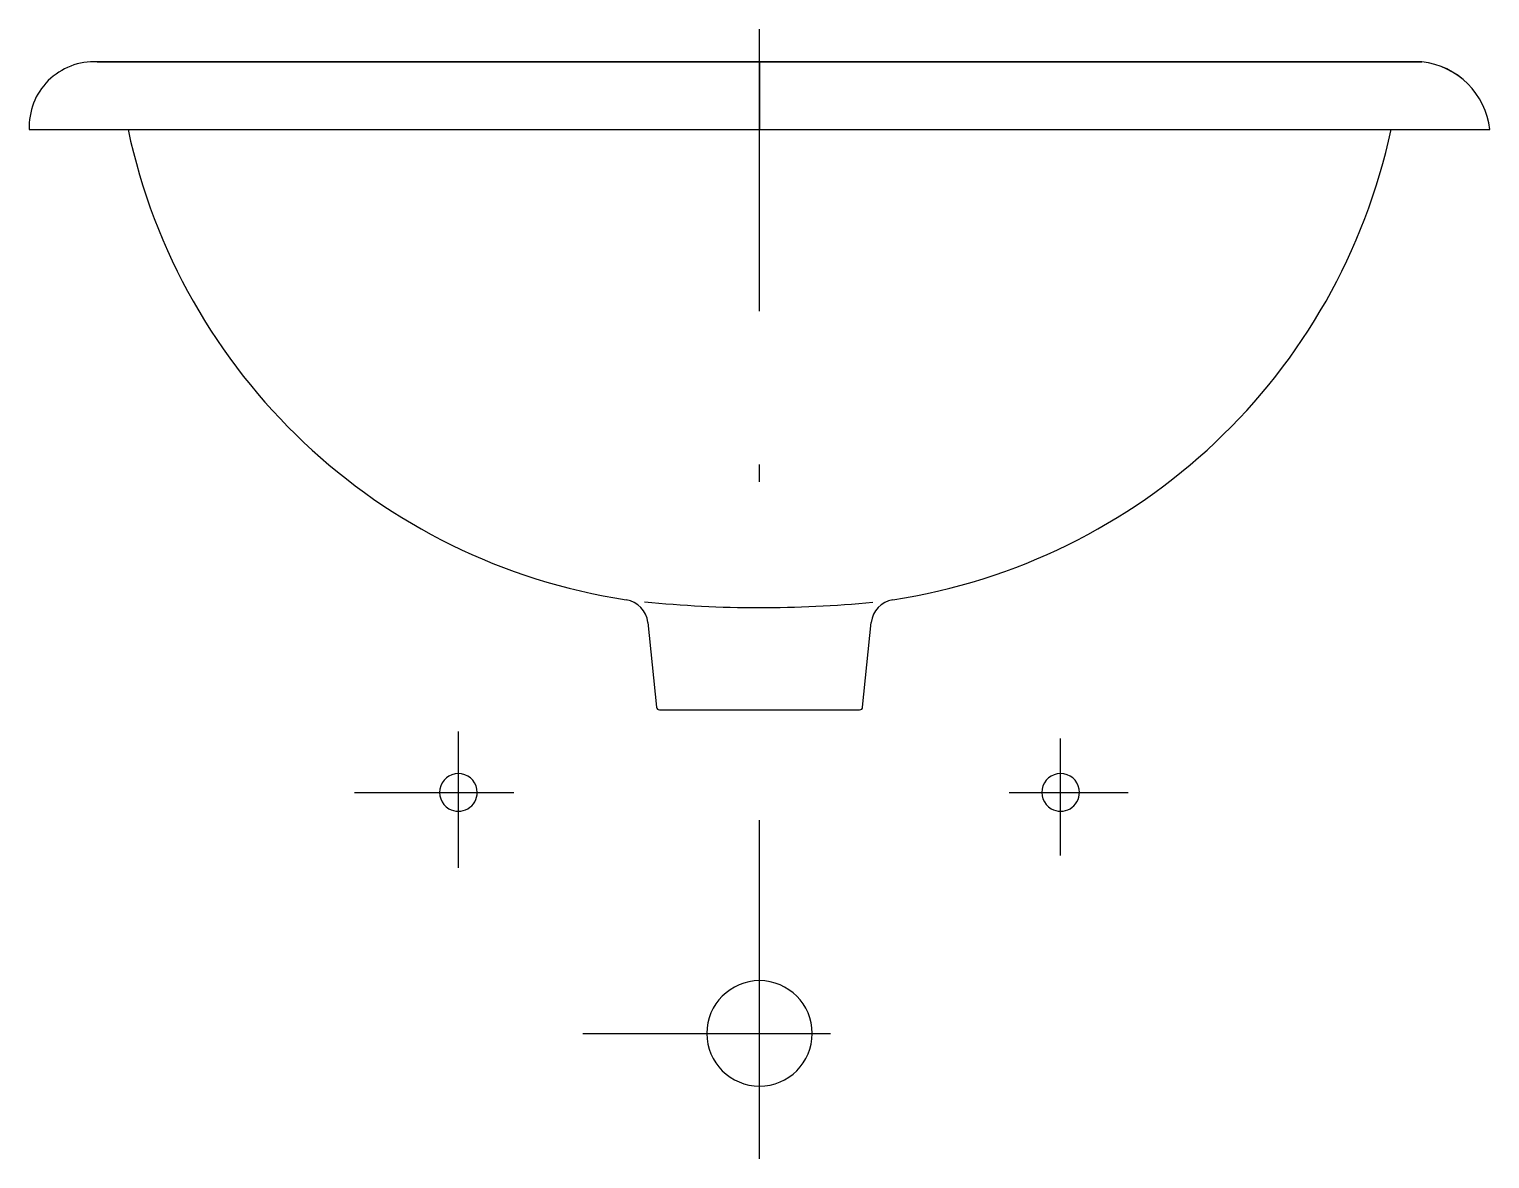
# Model space of a CAD drawing. Extents: x -997.929 to -997.498, y 869.349 to 869.683.
import ezdxf

# ---------------------------------------------------------------- set-up
doc = ezdxf.new("R2010")
doc.units = 0
doc.header["$LTSCALE"] = 0.2
doc.header["$MEASUREMENT"] = 0
doc.linetypes.add('AXES', pattern=[0.54, 0.3, -0.08, 0.08, -0.08])
doc.linetypes.add('CONTINU', pattern=[0])
doc.layers.get('0').update_dxf_attribs({"linetype": 'CONTINUOUS'})
doc.layers.add('DECA_EIXOS', color=5, linetype='AXES')

msp = doc.modelspace()

# ---------------------------------------------------------------- linework, layer by layer
at = {"linetype": 'CONTINUOUS'}
for p, q in [((-997.90924, 869.67304), (-997.51776, 869.67304)), ((-997.92933, 869.65304), (-997.49767, 869.65304))]:
    msp.add_line(p, q, dxfattribs=at)
at = {"linetype": 'CONTINUOUS', "flags": 128}
for points in [[(-997.7135, 869.67304), (-997.90924, 869.67304, 0.443602), (-997.92933, 869.65304), (-997.7135, 869.65304)], [(-997.51776, 869.67304), (-997.7135, 869.67304), (-997.7135, 869.65304), (-997.49767, 869.65304, 0.352923)]]:
    msp.add_lwpolyline(points, format="xyb", close=True, dxfattribs=at)
at = {"linetype": 'CONTINU'}
for points in [[(-997.90013, 869.65304, 0.311962), (-997.75289, 869.51414)], [(-997.6741, 869.51414, 0.311962), (-997.52686, 869.65304)], [(-997.74651, 869.50742, 0.342012), (-997.75289, 869.51414)], [(-997.74747, 869.51355, 0.049789), (-997.67997, 869.51344)], [(-997.6741, 869.51414, 0.342001), (-997.68049, 869.50742)], [(-997.74398, 869.48245, 0.391771), (-997.74309, 869.48163)], [(-997.68391, 869.48163, 0.384864), (-997.68302, 869.48243)]]:
    msp.add_lwpolyline(points, format="xyb", dxfattribs=at)
for points in [[(-997.74651, 869.50742), (-997.74398, 869.48245)], [(-997.68302, 869.48243), (-997.68049, 869.50742)], [(-997.74309, 869.48163), (-997.68391, 869.48163)]]:
    msp.add_lwpolyline(points, dxfattribs=at)
for points in [[(-997.79694, 869.45724, 1.732048), (-997.80528, 869.45242, 0.577351)], [(-997.61894, 869.45724, 1.732048), (-997.62728, 869.45242, 0.577351)], [(-997.7135, 869.37047, 1), (-997.7135, 869.40162, 1)]]:
    msp.add_lwpolyline(points, format="xyb", close=True, dxfattribs=at)
at = {"linetype": 'CONTINUOUS'}
msp.add_arc((-997.52012, 869.65059), 0.02258, 6.2461, 84.0026, dxfattribs=at)
at = {"layer": 'DECA_EIXOS'}
for points in [[(-997.7135, 869.59941), (-997.7135, 869.68268)], [(-997.7135, 869.349), (-997.7135, 869.55409)], [(-997.8025, 869.43495), (-997.8025, 869.4752)], [(-997.6245, 869.43855), (-997.6245, 869.47311)], [(-997.83316, 869.45724), (-997.78607, 869.45724)], [(-997.63976, 869.45724), (-997.60459, 869.45724)], [(-997.76573, 869.38604), (-997.69249, 869.38604)]]:
    msp.add_lwpolyline(points, dxfattribs=at)

doc.saveas('drawing.dxf')
